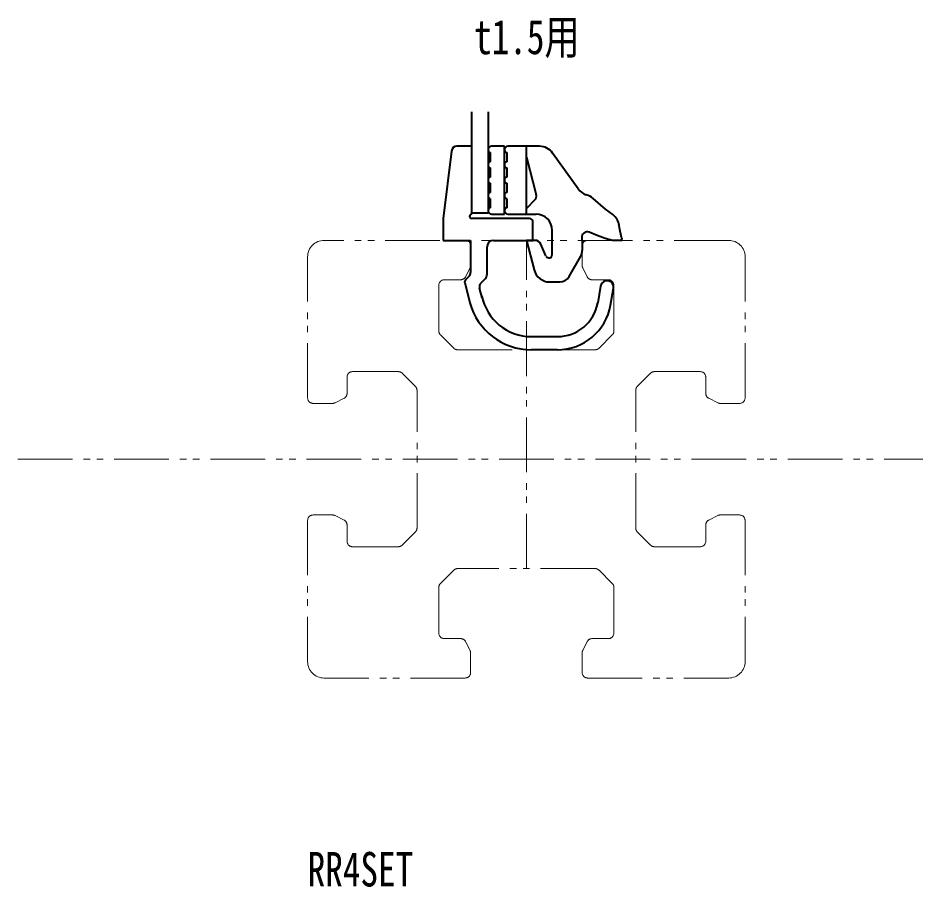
# Model space of a CAD drawing. Units: millimetres on the paper. Extents: x -621 to 258, y -422 to 49.
# Drawn here: x -621 to -539, y -39.6 to 39.8 of the extents above; entities that cross this region are included whole.
import ezdxf
from ezdxf.enums import TextEntityAlignment as Align

# ---------------------------------------------------------------- set-up
doc = ezdxf.new("R2010")
doc.units = ezdxf.units.MM
doc.linetypes.add('DOUBLE_CHAIN1', pattern=[8.8, 5, -1, 0.6, -0.6, 0.6, -1])
for name, color, linetype, lineweight in [('0-0', 7, 'Continuous', 18), ('0-1', 4, 'DOUBLE_CHAIN1', 18), ('0-2', 1, 'Continuous', 40), ('0-3', 5, 'Continuous', 40)]:
    doc.layers.add(name, color=color, linetype=linetype, lineweight=lineweight)
doc.layers.add('0-7', color=7, linetype='Continuous')
doc.styles.add('ＭＳ ゴシック', font='')
doc.styles.get('ＭＳ ゴシック').set_extended_font_data('MS Gothic')

msp = doc.modelspace()

# ---------------------------------------------------------------- linework, layer by layer
at = {"layer": '0-0', "lineweight": 40}
for p, q in [((-579.5, 28.1), (-580.857, 28.1)), ((-579.5, 21.9), (-579.5, 28.1)), ((-581.353, 27.66), (-582.1, 21.5)), ((-582.1, 21.5), (-582.1, 19.5)), ((-574.2, 21.5), (-579.5, 21.5)), ((-573.9, 19.5), (-573.9, 21.2)), ((-582.1, 19.5), (-579.6, 19.5)), ((-579.6, 19.5), (-579.6, 16.568)), ((-578.1, 16.371), (-578.1, 18.9)), ((-577.5, 19.5), (-573.9, 19.5)), ((-580.14, 15.609), (-579.625, 13.685)), ((-580.063, 15.898), (-579.746, 16.215)), ((-578.643, 15.621), (-578.246, 16.018)), ((-578.536, 14.258), (-578.772, 15.138)), ((-567.707, 15.323), (-567.975, 13.799)), ((-566.794, 13.591), (-566.525, 15.115)), ((-574.053, 10.7), (-571.669, 10.7)), ((-571.669, 9.5), (-574.053, 9.5))]:
    msp.add_line(p, q, dxfattribs=at)
for centre, radius, start, end in [((-580.857, 27.6), 0.5, 90, 173.08877), ((-579.5, 21.7), 0.2, 90, 270), ((-574.2, 21.2), 0.3, 0, 90), ((-577.5, 18.9), 0.6, 90, 180), ((-580.1, 16.568), 0.5, 315, 0), ((-579.851, 15.686), 0.3, 135, 195), ((-578.289, 15.268), 0.5, 135, 195), ((-578.6, 16.371), 0.5, 315, 0), ((-567.116, 15.219), 0.6, 350, 170), ((-574.053, 15.3), 4.6, 190.7355, 270), ((-574.053, 15.3), 5.8, 195, 270), ((-571.669, 14.45), 3.75, 270, 350), ((-571.669, 14.45), 4.95, 270, 350)]:
    msp.add_arc(centre, radius, start, end, dxfattribs=at)
at = {"layer": '0-1'}
for p, q in [((-556, 19.5), (-593, 19.5)), ((-579.6, 17.218), (-579.6, 19)), ((-574.5, -10.5), (-574.5, 19.5)), ((-569.4, 17.218), (-569.4, 19)), ((-594.5, 5.1), (-594.5, 18)), ((-554.5, 5.1), (-554.5, 18)), ((-579.653, 16.994), (-580.062, 16.176)), ((-569.347, 16.994), (-568.938, 16.176)), ((-582, 15.9), (-580.509, 15.9)), ((-567, 15.9), (-568.491, 15.9)), ((-582.5, 11.207), (-582.5, 15.4)), ((-566.5, 11.207), (-566.5, 15.4)), ((-582.354, 10.854), (-581.146, 9.646)), ((-567.854, 9.646), (-566.646, 10.854)), ((-580.793, 9.5), (-568.207, 9.5)), ((-586.207, 7.5), (-590.4, 7.5)), ((-562.793, 7.5), (-558.6, 7.5)), ((-590.9, 7), (-590.9, 5.509)), ((-585.854, 7.354), (-584.646, 6.146)), ((-563.146, 7.354), (-564.354, 6.146)), ((-558.1, 7), (-558.1, 5.509)), ((-584.5, -6.793), (-584.5, 5.793)), ((-564.5, -6.793), (-564.5, 5.793)), ((-591.994, 4.653), (-591.176, 5.062)), ((-557.006, 4.653), (-557.824, 5.062)), ((-592.218, 4.6), (-594, 4.6)), ((-556.782, 4.6), (-555, 4.6)), ((-620.993, -0.5), (-8.052, -0.5)), ((-592.218, -5.6), (-594, -5.6)), ((-591.994, -5.653), (-591.176, -6.062)), ((-557.006, -5.653), (-557.824, -6.062)), ((-556.782, -5.6), (-555, -5.6)), ((-594.5, -6.1), (-594.5, -19)), ((-590.9, -8), (-590.9, -6.509)), ((-558.1, -8), (-558.1, -6.509)), ((-554.5, -6.1), (-554.5, -19)), ((-584.646, -7.146), (-585.854, -8.354)), ((-564.354, -7.146), (-563.146, -8.354)), ((-586.207, -8.5), (-590.4, -8.5)), ((-562.793, -8.5), (-558.6, -8.5)), ((-581.146, -10.646), (-582.354, -11.854)), ((-568.207, -10.5), (-580.793, -10.5)), ((-566.646, -11.854), (-567.854, -10.646)), ((-582.5, -12.207), (-582.5, -16.4)), ((-566.5, -12.207), (-566.5, -16.4)), ((-582, -16.9), (-580.509, -16.9)), ((-579.653, -17.994), (-580.062, -17.176)), ((-569.347, -17.994), (-568.938, -17.176)), ((-567, -16.9), (-568.491, -16.9)), ((-579.6, -18.218), (-579.6, -20)), ((-569.4, -18.218), (-569.4, -20)), ((-580.1, -20.5), (-593, -20.5)), ((-568.9, -20.5), (-556, -20.5))]:
    msp.add_line(p, q, dxfattribs=at)
for centre, radius, start, end in [((-593, 18), 1.5, 90, 180), ((-580.1, 19), 0.5, 0, 90), ((-568.9, 19), 0.5, 90, 180), ((-556, 18), 1.5, 0, 90), ((-580.1, 17.218), 0.5, 333.43494, 0), ((-568.9, 17.218), 0.5, 180, 206.56505), ((-582, 15.4), 0.5, 90, 180), ((-580.509, 16.4), 0.5, 270, 333.43494), ((-568.491, 16.4), 0.5, 206.56505, 270), ((-567, 15.4), 0.5, 0, 90), ((-582, 11.207), 0.5, 180, 225), ((-567, 11.207), 0.5, 315, 0), ((-580.793, 10), 0.5, 225, 270), ((-568.207, 10), 0.5, 270, 315), ((-590.4, 7), 0.5, 90, 180), ((-586.207, 7), 0.5, 45, 90), ((-562.793, 7), 0.5, 90, 135), ((-558.6, 7), 0.5, 0, 90), ((-585, 5.793), 0.5, 0, 45), ((-564, 5.793), 0.5, 135, 180), ((-594, 5.1), 0.5, 180, 270), ((-591.4, 5.509), 0.5, 296.56505, 0), ((-557.6, 5.509), 0.5, 180, 243.43494), ((-555, 5.1), 0.5, 270, 0), ((-592.218, 5.1), 0.5, 270, 296.56505), ((-556.782, 5.1), 0.5, 243.43494, 270), ((-594, -6.1), 0.5, 90, 180), ((-592.218, -6.1), 0.5, 63.43494, 90), ((-556.782, -6.1), 0.5, 90, 116.56505), ((-555, -6.1), 0.5, 0, 90), ((-591.4, -6.509), 0.5, 0, 63.43494), ((-557.6, -6.509), 0.5, 116.56505, 180), ((-585, -6.793), 0.5, 315, 0), ((-564, -6.793), 0.5, 180, 224.99998), ((-590.4, -8), 0.5, 180, 270), ((-558.6, -8), 0.5, 270, 0), ((-586.207, -8), 0.5, 270, 315), ((-562.793, -8), 0.5, 225, 270), ((-580.793, -11), 0.5, 90, 135), ((-568.207, -11), 0.5, 45, 90), ((-582, -12.207), 0.5, 135, 180), ((-567, -12.207), 0.5, 0, 45), ((-582, -16.4), 0.5, 180, 270), ((-567, -16.4), 0.5, 270, 0), ((-580.509, -17.4), 0.5, 26.56505, 90), ((-568.491, -17.4), 0.5, 90, 153.43494), ((-580.1, -18.218), 0.5, 359.99998, 26.56505), ((-568.9, -18.218), 0.5, 153.43494, 180), ((-593, -19), 1.5, 180, 270), ((-556, -19), 1.5, 270, 0), ((-580.1, -20), 0.5, 270, 359.99998), ((-568.9, -20), 0.5, 180, 270)]:
    msp.add_arc(centre, radius, start, end, dxfattribs=at)
at = {"layer": '0-2'}
for p, q in [((-576.5, 28.1), (-577.7, 28.1)), ((-576.5, 21.9), (-576.5, 28.1)), ((-573.288, 28.1), (-576.2, 28.1)), ((-574.5, 21.9), (-574.5, 28.1)), ((-577.8, 27.517), (-577.8, 26.683)), ((-576.3, 27.517), (-576.3, 26.683)), ((-574.5, 27.1), (-573.599, 23.672)), ((-569.772, 24.218), (-572.098, 27.482)), ((-577.8, 26.117), (-577.8, 25.283)), ((-576.3, 26.117), (-576.3, 25.283)), ((-577.8, 24.717), (-577.8, 23.883)), ((-576.3, 24.717), (-576.3, 23.883)), ((-577.8, 23.309), (-577.8, 22.483)), ((-576.3, 23.309), (-576.3, 22.483)), ((-573.726, 23.189), (-574.5, 22.4)), ((-567.255, 22.341), (-568.402, 23.32)), ((-566.607, 21.86), (-567.255, 22.341)), ((-577.7, 21.9), (-576.5, 21.9)), ((-576.2, 21.9), (-573.617, 21.9)), ((-565.987, 20.635), (-566.015, 20.847)), ((-565.796, 19.772), (-565.987, 20.635)), ((-572.146, 18.195), (-572.146, 20.4)), ((-569.427, 19.723), (-569.4, 19.2)), ((-568.027, 19.944), (-568.766, 20.243)), ((-567.306, 19.674), (-568.027, 19.944)), ((-565.77, 19.72), (-565.796, 19.772)), ((-574.5, 19.5), (-573.794, 16.812)), ((-573.708, 19.5), (-574.5, 19.5)), ((-572.71, 18.074), (-573.169, 19.141)), ((-569.4, 19.2), (-569.4, 18.568)), ((-566.63, 19.5), (-567.306, 19.674)), ((-566.065, 19.5), (-566.63, 19.5)), ((-570.589, 16.2), (-569.531, 18.068)), ((-572.373, 15.7), (-571.438, 15.7))]:
    msp.add_line(p, q, dxfattribs=at)
for centre, start, end in [((-577.7, 27.8), 90, 250.52878), ((-576.2, 27.8), 90, 250.52878), ((-577.7, 26.4), 109.47122, 250.52878), ((-576.2, 26.4), 109.47122, 250.52878), ((-577.7, 25), 109.47122, 250.52878), ((-576.2, 25), 109.47122, 250.52878), ((-577.7, 23.6), 109.47122, 250.52878), ((-576.2, 23.6), 109.47122, 250.52878), ((-577.7, 22.2), 109.47122, 270), ((-576.2, 22.2), 109.47122, 270)]:
    msp.add_arc(centre, 0.3, start, end, dxfattribs=at)
for centre, major_axis, start_param, end_param in [((-573.288, 26.6), (0, 1.5), 5.340708, 6.283185), ((-568.582, 25.1), (0, 1.5), 2.199115, 2.840338), ((-574.073, 23.543), (0, 0.5), 3.926991, 4.974188), ((-569.401, 22.219), (0, 1.5), 5.53595, 6.020094), ((-573.617, 20.4), (0, 1.5), 4.712389, 6.283185), ((-567.473, 20.647), (0, 1.5), 4.845976, 5.653917), ((-568.939, 19.775), (0, 0.5), 5.922738, 7.958701), ((-565.891, 19.635), (0, 0.15), 3.288995, 5.314806), ((-573.708, 18.9), (0, 0.6), 5.12568, 6.283185), ((-566.065, 18), (0, 1.5), 6.149454, 6.283185), ((-572.44, 18.195), (0, 0.3), 2.094395, 4.712389), ((-570.381, 18.568), (0, 1), 4.18879, 4.712389), ((-572.373, 17.2), (0, 1.5), 1.832596, 3.141593), ((-571.438, 16.7), (0, 1), 3.141593, 4.18879)]:
    msp.add_ellipse(centre, major_axis=major_axis, ratio=0.980769, start_param=start_param, end_param=end_param, dxfattribs=at)
at = {"layer": '0-3'}
for p, q in [((-579.5, 22), (-579.5, 31.238)), ((-578, 31.238), (-578, 22)), ((-578, 22), (-579.5, 22))]:
    msp.add_line(p, q, dxfattribs=at)

# ---------------------------------------------------------------- texts
at = {"layer": '0-0', "style": 'ＭＳ ゴシック', "width": 0.75}
msp.add_text('RR4SET', height=3.152, dxfattribs=at).set_placement((-594.5, -40.5), align=Align.BOTTOM_LEFT)
at = {"layer": '0-7', "style": 'ＭＳ ゴシック', "width": 0.75}
msp.add_text('t1.5用', height=3.152, dxfattribs=at).set_placement((-579.283, 35.571), align=Align.BOTTOM_LEFT)

doc.saveas('drawing.dxf')
